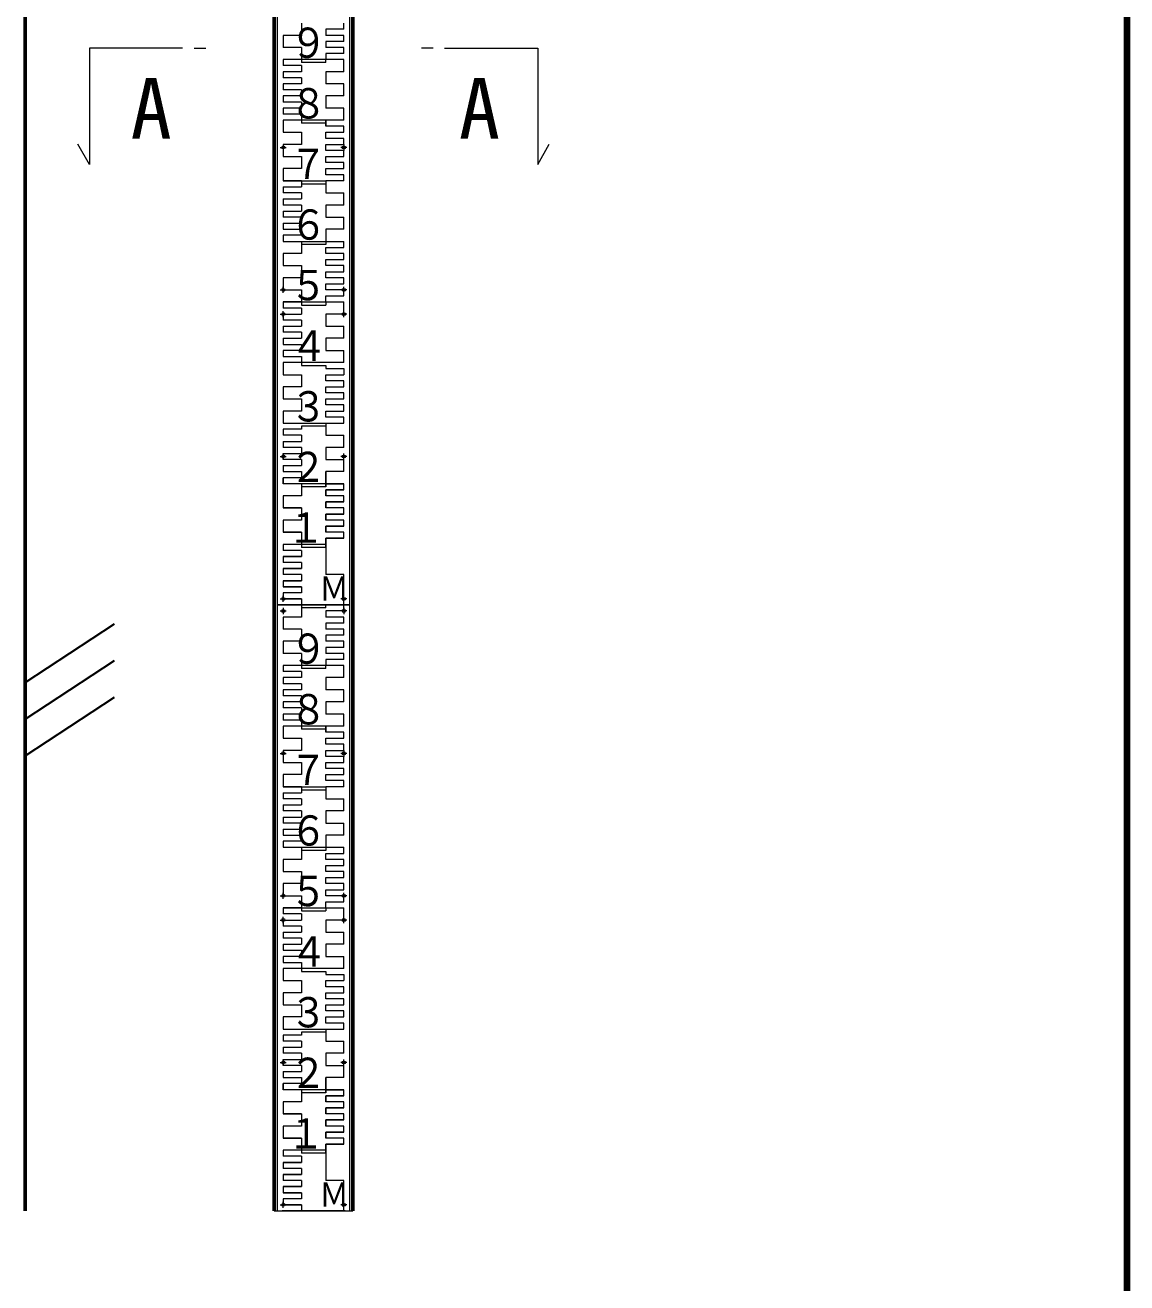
# Model space of a CAD drawing. Header units: millimetres. Extents: x 247104 to 392283, y -100044 to 25995.
# Drawn here: x 332803 to 341899, y -6129 to 4249 of the extents above; entities that cross this region are included whole.
import ezdxf

# ---------------------------------------------------------------- set-up
doc = ezdxf.new("R2010")
doc.units = ezdxf.units.MM
doc.header["$LTSCALE"] = 100
for name, color, linetype, lineweight in [('D-STR', 1, 'Continuous', 50), ('D-STR-HTXT', 7, 'Continuous', 13), ('D-STR-STR1', 2, 'Continuous', 13), ('D-STR-STRB', 4, 'Continuous', 13), ('D-STR-TXT', 7, 'Continuous', 13), ('D-TTL', 2, 'Continuous', 140)]:
    doc.layers.add(name, color=color, linetype=linetype, lineweight=lineweight)
doc.styles.add('GO1', font='MS Gothic.ttf', dxfattribs={"width": 0.9})
doc.styles.add('MS ゴシック', font='MS Gothic.ttf')

msp = doc.modelspace()

# ---------------------------------------------------------------- linework, layer by layer
at = {"layer": 'D-STR'}
for p, q in [((334859.4, 9464.9), (334859.4, -5535.1)), ((335509.4, 9464.9), (335509.4, -5535.1))]:
    msp.add_line(p, q, dxfattribs=at)
at = {"layer": 'D-STR', "lineweight": 13}
msp.add_line((334859.4, -5535.1), (335509.4, -5535.1), dxfattribs=at)
at = {"layer": 'D-STR-HTXT'}
for p, q in [((334198.1, 4059.5), (334294.1, 4059.5)), ((336170.7, 4059.5), (336074.7, 4059.5))]:
    msp.add_line(p, q, dxfattribs=at)
for points in [[(334102.1, 4059.5), (333334.1, 4059.5), (333334.1, 3099.5), (333238.1, 3265.7)], [(336266.7, 4059.5), (337034.7, 4059.5), (337034.7, 3099.5), (337130.7, 3265.7)]]:
    msp.add_lwpolyline(points, dxfattribs=at)
at = {"layer": 'D-STR-STR1', "lineweight": 13}
for p, q in [((334884.4, 4464.9), (334884.4, -535.1)), ((335484.4, -535.1), (335484.4, 4464.9)), ((335084.4, 4264.9), (335084.4, 4164.9)), ((335434.4, 4214.9), (335434.4, 4264.9)), ((334934.4, 4164.9), (334934.4, 4064.9)), ((335084.4, 4164.9), (334934.4, 4164.9)), ((335284.4, 4214.9), (335284.4, 4164.9)), ((335434.4, 4214.9), (335284.4, 4214.9)), ((335434.4, 4164.9), (335284.4, 4164.9)), ((335434.4, 4114.9), (335434.4, 4164.9)), ((335084.4, 4064.9), (334934.4, 4064.9)), ((335084.4, 4064.9), (335084.4, 3939.9)), ((335284.4, 4114.9), (335284.4, 4064.9)), ((335434.4, 4114.9), (335284.4, 4114.9)), ((335434.4, 4064.9), (335284.4, 4064.9)), ((335434.4, 4014.9), (335434.4, 4064.9)), ((334934.4, 3964.9), (334934.4, 3914.9)), ((335084.4, 3964.9), (334934.4, 3964.9)), ((335284.4, 3964.9), (335084.4, 3964.9)), ((335284.4, 4014.9), (335284.4, 3964.9)), ((335434.4, 4014.9), (335284.4, 4014.9)), ((335284.4, 3939.9), (335284.4, 3964.9)), ((335434.4, 3964.9), (335284.4, 3964.9)), ((335434.4, 3864.9), (335434.4, 3964.9)), ((335084.4, 3914.9), (334934.4, 3914.9)), ((334934.4, 3864.9), (334934.4, 3814.9)), ((335084.4, 3864.9), (334934.4, 3864.9)), ((335284.4, 3939.9), (335084.4, 3939.9)), ((335084.4, 3914.9), (335084.4, 3864.9)), ((335284.4, 3864.9), (335284.4, 3764.9)), ((335434.4, 3864.9), (335284.4, 3864.9)), ((335084.4, 3814.9), (334934.4, 3814.9)), ((334934.4, 3764.9), (334934.4, 3714.9)), ((335084.4, 3764.9), (334934.4, 3764.9)), ((335084.4, 3814.9), (335084.4, 3764.9)), ((335434.4, 3764.9), (335284.4, 3764.9)), ((335434.4, 3664.9), (335434.4, 3764.9)), ((335084.4, 3714.9), (334934.4, 3714.9)), ((334934.4, 3664.9), (334934.4, 3614.9)), ((335084.4, 3664.9), (334934.4, 3664.9)), ((335084.4, 3714.9), (335084.4, 3664.9)), ((335284.4, 3664.9), (335284.4, 3564.9)), ((335434.4, 3664.9), (335284.4, 3664.9)), ((335084.4, 3614.9), (334934.4, 3614.9)), ((334934.4, 3564.9), (334934.4, 3514.9)), ((335084.4, 3564.9), (334934.4, 3564.9)), ((335084.4, 3614.9), (335084.4, 3564.9)), ((335434.4, 3564.9), (335284.4, 3564.9)), ((335434.4, 3464.9), (335434.4, 3564.9)), ((335084.4, 3514.9), (334934.4, 3514.9)), ((334934.4, 3464.9), (334934.4, 3364.9)), ((335434.4, 3464.9), (334934.4, 3464.9)), ((335084.4, 3514.9), (335084.4, 3439.9)), ((335284.4, 3439.9), (335084.4, 3439.9)), ((335284.4, 3464.9), (335284.4, 3414.9)), ((335284.4, 3414.9), (335284.4, 3464.9)), ((334934.4, 3364.9), (335084.4, 3364.9)), ((335084.4, 3364.9), (335084.4, 3264.9)), ((335434.4, 3414.9), (335284.4, 3414.9)), ((335284.4, 3314.9), (335284.4, 3364.9)), ((335284.4, 3364.9), (335434.4, 3364.9)), ((335434.4, 3364.9), (335434.4, 3414.9)), ((334909.4, 3239.9), (334959.4, 3239.9)), ((334934.4, 3264.9), (334934.4, 3164.9)), ((334934.4, 3264.9), (334934.4, 3214.9)), ((335084.4, 3264.9), (334934.4, 3264.9)), ((335434.4, 3314.9), (335284.4, 3314.9)), ((335284.4, 3214.9), (335284.4, 3264.9)), ((335284.4, 3264.9), (335434.4, 3264.9)), ((335459.4, 3239.9), (335409.4, 3239.9)), ((335434.4, 3264.9), (335434.4, 3314.9)), ((335434.4, 3264.9), (335434.4, 3214.9)), ((334934.4, 3164.9), (335084.4, 3164.9)), ((335084.4, 3164.9), (335084.4, 3064.9)), ((335434.4, 3214.9), (335284.4, 3214.9)), ((335284.4, 3114.9), (335284.4, 3164.9)), ((335284.4, 3164.9), (335434.4, 3164.9)), ((335434.4, 3114.9), (335284.4, 3114.9)), ((335434.4, 3164.9), (335434.4, 3214.9)), ((335434.4, 3064.9), (335434.4, 3114.9)), ((334934.4, 3064.9), (334934.4, 2964.9)), ((335084.4, 3064.9), (334934.4, 3064.9)), ((335284.4, 3014.9), (335284.4, 3064.9)), ((335284.4, 3064.9), (335434.4, 3064.9)), ((335434.4, 3014.9), (335284.4, 3014.9)), ((335434.4, 2964.9), (335434.4, 3014.9)), ((335084.4, 2964.9), (334934.4, 2964.9)), ((334934.4, 2964.9), (335284.4, 2964.9)), ((334934.4, 2914.9), (334934.4, 2864.9)), ((334934.4, 2914.9), (335084.4, 2914.9)), ((335084.4, 2964.9), (335084.4, 2914.9)), ((335084.4, 2939.9), (335284.4, 2939.9)), ((335284.4, 2964.9), (335284.4, 2864.9)), ((335434.4, 2964.9), (335284.4, 2964.9)), ((335084.4, 2864.9), (334934.4, 2864.9)), ((334934.4, 2814.9), (334934.4, 2764.9)), ((334934.4, 2814.9), (335084.4, 2814.9)), ((335084.4, 2864.9), (335084.4, 2814.9)), ((335284.4, 2864.9), (335434.4, 2864.9)), ((335434.4, 2764.9), (335434.4, 2864.9)), ((335084.4, 2764.9), (334934.4, 2764.9)), ((334934.4, 2714.9), (334934.4, 2664.9)), ((334934.4, 2714.9), (335084.4, 2714.9)), ((335084.4, 2764.9), (335084.4, 2714.9)), ((335284.4, 2764.9), (335284.4, 2664.9)), ((335434.4, 2764.9), (335284.4, 2764.9)), ((335084.4, 2664.9), (334934.4, 2664.9)), ((334934.4, 2614.9), (334934.4, 2564.9)), ((334934.4, 2614.9), (335084.4, 2614.9)), ((335084.4, 2664.9), (335084.4, 2614.9)), ((335284.4, 2664.9), (335434.4, 2664.9)), ((335434.4, 2564.9), (335434.4, 2664.9)), ((334934.4, 2564.9), (335084.4, 2564.9)), ((334934.4, 2514.9), (334934.4, 2464.9)), ((335084.4, 2514.9), (334934.4, 2514.9)), ((335084.4, 2564.9), (335084.4, 2514.9)), ((335284.4, 2564.9), (335284.4, 2464.9)), ((335284.4, 2564.9), (335284.4, 2464.9)), ((335434.4, 2564.9), (335284.4, 2564.9)), ((334934.4, 2464.9), (335084.4, 2464.9)), ((334934.4, 2464.9), (335434.4, 2464.9)), ((335084.4, 2464.9), (335084.4, 2364.9)), ((335284.4, 2439.9), (335084.4, 2439.9)), ((335284.4, 2464.9), (335284.4, 2439.9)), ((335284.4, 2464.9), (335284.4, 2439.9)), ((335284.4, 2364.9), (335284.4, 2414.9)), ((335284.4, 2364.9), (335284.4, 2414.9)), ((335284.4, 2414.9), (335434.4, 2414.9)), ((335284.4, 2414.9), (335434.4, 2414.9)), ((335434.4, 2414.9), (335434.4, 2464.9)), ((334934.4, 2364.9), (334934.4, 2264.9)), ((335084.4, 2364.9), (334934.4, 2364.9)), ((335434.4, 2364.9), (335284.4, 2364.9)), ((335284.4, 2264.9), (335284.4, 2314.9)), ((335284.4, 2314.9), (335434.4, 2314.9)), ((335434.4, 2314.9), (335434.4, 2364.9)), ((334934.4, 2264.9), (335084.4, 2264.9)), ((335084.4, 2264.9), (335084.4, 2164.9)), ((335434.4, 2264.9), (335284.4, 2264.9)), ((335284.4, 2164.9), (335284.4, 2214.9)), ((335284.4, 2214.9), (335434.4, 2214.9)), ((335434.4, 2214.9), (335434.4, 2264.9)), ((334934.4, 2164.9), (334934.4, 2064.9)), ((335084.4, 2164.9), (334934.4, 2164.9)), ((334934.4, 2039.9), (334934.4, 2089.9)), ((335434.4, 2164.9), (335284.4, 2164.9)), ((335284.4, 2064.9), (335284.4, 2114.9)), ((335284.4, 2114.9), (335434.4, 2114.9)), ((335434.4, 2114.9), (335434.4, 2164.9)), ((335434.4, 2039.9), (335434.4, 2089.9)), ((334909.4, 2064.9), (334959.4, 2064.9)), ((334934.4, 2064.9), (335084.4, 2064.9)), ((335084.4, 2064.9), (335084.4, 1964.9)), ((335434.4, 2064.9), (335284.4, 2064.9)), ((335284.4, 1964.9), (335284.4, 2014.9)), ((335284.4, 2014.9), (335434.4, 2014.9)), ((335459.4, 2064.9), (335409.4, 2064.9)), ((335434.4, 2014.9), (335434.4, 2064.9)), ((334934.4, 1964.9), (334934.4, 1914.9)), ((335084.4, 1964.9), (334934.4, 1964.9)), ((334934.4, 1964.9), (335434.4, 1964.9)), ((335084.4, 1914.9), (334934.4, 1914.9)), ((334934.4, 1839.9), (334934.4, 1889.9)), ((335084.4, 1964.9), (335084.4, 1939.9)), ((335084.4, 1939.9), (335284.4, 1939.9)), ((335084.4, 1914.9), (335084.4, 1864.9)), ((335284.4, 1964.9), (335284.4, 1939.9)), ((335434.4, 1864.9), (335434.4, 1964.9)), ((335434.4, 1839.9), (335434.4, 1889.9)), ((334909.4, 1864.9), (334959.4, 1864.9)), ((334934.4, 1864.9), (334934.4, 1814.9)), ((334934.4, 1864.9), (335084.4, 1864.9)), ((335084.4, 1814.9), (334934.4, 1814.9)), ((334934.4, 1764.9), (334934.4, 1714.9)), ((334934.4, 1764.9), (335084.4, 1764.9)), ((335084.4, 1814.9), (335084.4, 1764.9)), ((335284.4, 1864.9), (335284.4, 1764.9)), ((335434.4, 1864.9), (335284.4, 1864.9)), ((335284.4, 1764.9), (335434.4, 1764.9)), ((335459.4, 1864.9), (335409.4, 1864.9)), ((335434.4, 1664.9), (335434.4, 1764.9)), ((335084.4, 1714.9), (334934.4, 1714.9)), ((334934.4, 1664.9), (334934.4, 1614.9)), ((334934.4, 1664.9), (335084.4, 1664.9)), ((335084.4, 1714.9), (335084.4, 1664.9)), ((335284.4, 1664.9), (335284.4, 1564.9)), ((335434.4, 1664.9), (335284.4, 1664.9)), ((334934.4, 1614.9), (335084.4, 1614.9)), ((334934.4, 1564.9), (334934.4, 1514.9)), ((335084.4, 1564.9), (334934.4, 1564.9)), ((335084.4, 1614.9), (335084.4, 1564.9)), ((335284.4, 1564.9), (335434.4, 1564.9)), ((335434.4, 1464.9), (335434.4, 1564.9)), ((334934.4, 1514.9), (335084.4, 1514.9)), ((334934.4, 1464.9), (334934.4, 1364.9)), ((335434.4, 1464.9), (334934.4, 1464.9)), ((335084.4, 1514.9), (335084.4, 1464.9)), ((335084.4, 1464.9), (335084.4, 1439.9)), ((334934.4, 1364.9), (335084.4, 1364.9)), ((335084.4, 1439.9), (335284.4, 1439.9)), ((335084.4, 1364.9), (335084.4, 1264.9)), ((335284.4, 1439.9), (335284.4, 1414.9)), ((335284.4, 1439.9), (335284.4, 1414.9)), ((335284.4, 1414.9), (335434.4, 1414.9)), ((335284.4, 1314.9), (335284.4, 1364.9)), ((335284.4, 1364.9), (335434.4, 1364.9)), ((335434.4, 1414.9), (335434.4, 1364.9)), ((334934.4, 1264.9), (334934.4, 1164.9)), ((335084.4, 1264.9), (334934.4, 1264.9)), ((335434.4, 1314.9), (335284.4, 1314.9)), ((335284.4, 1214.9), (335284.4, 1264.9)), ((335284.4, 1264.9), (335434.4, 1264.9)), ((335434.4, 1264.9), (335434.4, 1314.9)), ((334934.4, 1164.9), (335084.4, 1164.9)), ((335084.4, 1164.9), (335084.4, 1064.9)), ((335434.4, 1214.9), (335284.4, 1214.9)), ((335284.4, 1114.9), (335284.4, 1164.9)), ((335284.4, 1164.9), (335434.4, 1164.9)), ((335434.4, 1164.9), (335434.4, 1214.9)), ((334934.4, 1064.9), (334934.4, 964.9)), ((335084.4, 1064.9), (334934.4, 1064.9)), ((335434.4, 1114.9), (335284.4, 1114.9)), ((335284.4, 1014.9), (335284.4, 1064.9)), ((335284.4, 1064.9), (335434.4, 1064.9)), ((335434.4, 1064.9), (335434.4, 1114.9)), ((334934.4, 964.9), (335284.4, 964.9)), ((335084.4, 939.9), (335084.4, 914.9)), ((335284.4, 939.9), (335084.4, 939.9)), ((335434.4, 1014.9), (335284.4, 1014.9)), ((335284.4, 964.9), (335434.4, 964.9)), ((335284.4, 964.9), (335284.4, 864.9)), ((335284.4, 964.9), (335284.4, 939.9)), ((335434.4, 964.9), (335434.4, 1014.9)), ((334934.4, 914.9), (334934.4, 864.9)), ((335084.4, 914.9), (334934.4, 914.9)), ((335084.4, 864.9), (334934.4, 864.9)), ((335084.4, 864.9), (335084.4, 814.9)), ((335284.4, 864.9), (335434.4, 864.9)), ((335434.4, 764.9), (335434.4, 864.9)), ((334934.4, 814.9), (334934.4, 764.9)), ((334934.4, 814.9), (335084.4, 814.9)), ((335084.4, 764.9), (334934.4, 764.9)), ((335084.4, 764.9), (335084.4, 714.9)), ((335284.4, 764.9), (335284.4, 664.9)), ((335434.4, 764.9), (335284.4, 764.9)), ((334909.4, 689.9), (334959.4, 689.9)), ((334934.4, 714.9), (334934.4, 664.9)), ((334934.4, 664.9), (334934.4, 714.9)), ((334934.4, 714.9), (335084.4, 714.9)), ((335084.4, 664.9), (334934.4, 664.9)), ((335084.4, 664.9), (335084.4, 614.9)), ((335284.4, 664.9), (335434.4, 664.9)), ((335459.4, 689.9), (335409.4, 689.9)), ((335434.4, 664.9), (335434.4, 714.9)), ((335434.4, 564.9), (335434.4, 664.9)), ((334934.4, 614.9), (334934.4, 564.9)), ((334934.4, 614.9), (335084.4, 614.9)), ((334934.4, 564.9), (335084.4, 564.9)), ((335084.4, 564.9), (335084.4, 514.9)), ((335284.4, 439.9), (335284.4, 564.9)), ((335284.4, 564.9), (335284.4, 464.9)), ((335434.4, 564.9), (335284.4, 564.9)), ((334934.4, 464.9), (334934.4, 514.9)), ((334934.4, 514.9), (334934.4, 464.9)), ((335084.4, 514.9), (334934.4, 514.9)), ((335434.4, 464.9), (334934.4, 464.9)), ((335084.4, 464.9), (335084.4, 364.9)), ((335084.4, 464.9), (335084.4, 364.9)), ((335284.4, 439.9), (335084.4, 439.9)), ((335284.4, 464.9), (335284.4, 439.9)), ((335284.4, 464.9), (335434.4, 464.9)), ((335434.4, 414.9), (335434.4, 464.9)), ((335434.4, 414.9), (335434.4, 464.9)), ((334934.4, 364.9), (334934.4, 264.9)), ((334934.4, 364.9), (334934.4, 264.9)), ((335084.4, 364.9), (334934.4, 364.9)), ((335084.4, 364.9), (334934.4, 364.9)), ((335284.4, 414.9), (335284.4, 364.9)), ((335284.4, 364.9), (335284.4, 414.9)), ((335434.4, 414.9), (335284.4, 414.9)), ((335284.4, 414.9), (335434.4, 414.9)), ((335434.4, 364.9), (335284.4, 364.9)), ((335434.4, 364.9), (335284.4, 364.9)), ((335284.4, 314.9), (335284.4, 264.9)), ((335284.4, 264.9), (335284.4, 314.9)), ((335434.4, 314.9), (335284.4, 314.9)), ((335284.4, 314.9), (335434.4, 314.9)), ((335434.4, 314.9), (335434.4, 364.9)), ((335434.4, 314.9), (335434.4, 364.9)), ((335084.4, 264.9), (334934.4, 264.9)), ((334934.4, 264.9), (335084.4, 264.9)), ((335084.4, 264.9), (335084.4, 164.9)), ((335084.4, 264.9), (335084.4, 164.9)), ((335434.4, 264.9), (335284.4, 264.9)), ((335434.4, 264.9), (335284.4, 264.9)), ((335284.4, 214.9), (335284.4, 164.9)), ((335284.4, 164.9), (335284.4, 214.9)), ((335434.4, 214.9), (335284.4, 214.9)), ((335284.4, 214.9), (335434.4, 214.9)), ((335434.4, 214.9), (335434.4, 264.9)), ((335434.4, 214.9), (335434.4, 264.9)), ((334934.4, 164.9), (334934.4, 64.9)), ((334934.4, 164.9), (334934.4, 64.9)), ((335084.4, 164.9), (334934.4, 164.9)), ((335084.4, 164.9), (334934.4, 164.9)), ((335434.4, 164.9), (335284.4, 164.9)), ((335434.4, 164.9), (335284.4, 164.9)), ((335284.4, 114.9), (335284.4, 64.9)), ((335284.4, 64.9), (335284.4, 114.9)), ((335434.4, 114.9), (335284.4, 114.9)), ((335284.4, 114.9), (335434.4, 114.9)), ((335434.4, 114.9), (335434.4, 164.9)), ((335434.4, 114.9), (335434.4, 164.9)), ((335084.4, 64.9), (334934.4, 64.9)), ((334934.4, 64.9), (335084.4, 64.9)), ((335084.4, 64.9), (335084.4, -60.1)), ((335084.4, 64.9), (335084.4, -35.1)), ((335434.4, 64.9), (335284.4, 64.9)), ((335434.4, 64.9), (335284.4, 64.9)), ((335284.4, 14.9), (335284.4, -285.1)), ((335284.4, -35.1), (335284.4, 14.9)), ((335434.4, 14.9), (335284.4, 14.9)), ((335284.4, 14.9), (335434.4, 14.9)), ((335434.4, 14.9), (335434.4, 64.9)), ((335434.4, 14.9), (335434.4, 64.9)), ((334934.4, -35.1), (334934.4, -85.1)), ((334934.4, -35.1), (334934.4, -85.1)), ((335084.4, -35.1), (334934.4, -35.1)), ((335084.4, -35.1), (334934.4, -35.1)), ((335084.4, -85.1), (334934.4, -85.1)), ((335084.4, -85.1), (334934.4, -85.1)), ((335084.4, -35.1), (335084.4, -60.1)), ((335284.4, -35.1), (335084.4, -35.1)), ((335284.4, -60.1), (335084.4, -60.1)), ((335084.4, -85.1), (335084.4, -135.1)), ((335084.4, -85.1), (335084.4, -135.1)), ((335284.4, -60.1), (335284.4, -35.1)), ((334934.4, -135.1), (334934.4, -185.1)), ((334934.4, -135.1), (334934.4, -185.1)), ((335084.4, -135.1), (334934.4, -135.1)), ((334934.4, -135.1), (335084.4, -135.1)), ((335084.4, -185.1), (334934.4, -185.1)), ((335084.4, -185.1), (334934.4, -185.1)), ((335084.4, -185.1), (335084.4, -235.1)), ((335084.4, -185.1), (335084.4, -235.1)), ((334934.4, -235.1), (334934.4, -285.1)), ((334934.4, -235.1), (334934.4, -285.1)), ((335084.4, -235.1), (334934.4, -235.1)), ((334934.4, -235.1), (335084.4, -235.1)), ((335084.4, -285.1), (334934.4, -285.1)), ((335084.4, -285.1), (334934.4, -285.1)), ((335084.4, -285.1), (335084.4, -335.1)), ((335084.4, -285.1), (335084.4, -335.1)), ((335434.4, -285.1), (335284.4, -285.1)), ((335434.4, -535.1), (335434.4, -285.1)), ((334934.4, -335.1), (334934.4, -385.1)), ((334934.4, -335.1), (334934.4, -385.1)), ((335084.4, -335.1), (334934.4, -335.1)), ((334934.4, -335.1), (335084.4, -335.1)), ((335084.4, -385.1), (334934.4, -385.1)), ((334934.4, -385.1), (335084.4, -385.1)), ((335084.4, -385.1), (335084.4, -435.1)), ((335084.4, -385.1), (335084.4, -435.1)), ((334884.4, -485.1), (334884.4, -535.1)), ((334909.4, -485.1), (334959.4, -485.1)), ((334934.4, -435.1), (334934.4, -485.1)), ((334934.4, -435.1), (334934.4, -485.1)), ((335084.4, -435.1), (334934.4, -435.1)), ((335084.4, -435.1), (334934.4, -435.1)), ((334934.4, -510.1), (334934.4, -460.1)), ((335084.4, -485.1), (334934.4, -485.1)), ((334934.4, -485.1), (335084.4, -485.1)), ((335084.4, -485.1), (335084.4, -535.1)), ((335084.4, -485.1), (335084.4, -535.1)), ((335459.4, -485.1), (335409.4, -485.1)), ((335434.4, -510.1), (335434.4, -460.1)), ((334884.4, -535.1), (334934.4, -535.1)), ((334884.4, -535.1), (335484.4, -535.1)), ((335484.4, -535.1), (334884.4, -535.1)), ((334884.4, -535.1), (334884.4, -5535.1)), ((334909.4, -585.1), (334959.4, -585.1)), ((335444.4, -535.1), (334924.4, -535.1)), ((334934.4, -560.1), (334934.4, -610.1)), ((335084.4, -535.1), (335084.4, -635.1)), ((335284.4, -560.1), (335084.4, -560.1)), ((335284.4, -560.1), (335284.4, -535.1)), ((335284.4, -585.1), (335284.4, -635.1)), ((335434.4, -585.1), (335284.4, -585.1)), ((335459.4, -585.1), (335409.4, -585.1)), ((335434.4, -585.1), (335434.4, -535.1)), ((335484.4, -535.1), (335434.4, -535.1)), ((335434.4, -560.1), (335434.4, -610.1)), ((335484.4, -5535.1), (335484.4, -535.1)), ((335084.4, -635.1), (334934.4, -635.1)), ((334934.4, -635.1), (334934.4, -735.1)), ((335434.4, -635.1), (335284.4, -635.1)), ((335434.4, -685.1), (335284.4, -685.1)), ((335284.4, -685.1), (335284.4, -735.1)), ((335434.4, -685.1), (335434.4, -635.1)), ((335084.4, -735.1), (334934.4, -735.1)), ((335084.4, -735.1), (335084.4, -835.1)), ((335434.4, -735.1), (335284.4, -735.1)), ((335284.4, -785.1), (335284.4, -835.1)), ((335434.4, -785.1), (335284.4, -785.1)), ((335434.4, -785.1), (335434.4, -735.1)), ((334934.4, -835.1), (334934.4, -935.1)), ((335084.4, -835.1), (334934.4, -835.1)), ((335434.4, -835.1), (335284.4, -835.1)), ((335284.4, -885.1), (335284.4, -935.1)), ((335434.4, -885.1), (335284.4, -885.1)), ((335434.4, -885.1), (335434.4, -835.1)), ((335084.4, -935.1), (334934.4, -935.1)), ((334934.4, -1035.1), (334934.4, -1085.1)), ((335084.4, -1035.1), (334934.4, -1035.1)), ((335084.4, -935.1), (335084.4, -1060.1)), ((335284.4, -1035.1), (335084.4, -1035.1)), ((335434.4, -935.1), (335284.4, -935.1)), ((335284.4, -985.1), (335284.4, -1035.1)), ((335434.4, -985.1), (335284.4, -985.1)), ((335284.4, -1060.1), (335284.4, -1035.1)), ((335434.4, -1035.1), (335284.4, -1035.1)), ((335434.4, -985.1), (335434.4, -935.1)), ((335434.4, -1135.1), (335434.4, -1035.1)), ((335084.4, -1085.1), (334934.4, -1085.1)), ((334934.4, -1135.1), (334934.4, -1185.1)), ((335084.4, -1135.1), (334934.4, -1135.1)), ((335284.4, -1060.1), (335084.4, -1060.1)), ((335084.4, -1085.1), (335084.4, -1135.1)), ((335284.4, -1135.1), (335284.4, -1235.1)), ((335434.4, -1135.1), (335284.4, -1135.1)), ((335084.4, -1185.1), (334934.4, -1185.1)), ((334934.4, -1235.1), (334934.4, -1285.1)), ((335084.4, -1235.1), (334934.4, -1235.1)), ((335084.4, -1185.1), (335084.4, -1235.1)), ((335434.4, -1235.1), (335284.4, -1235.1)), ((335434.4, -1335.1), (335434.4, -1235.1)), ((335084.4, -1285.1), (334934.4, -1285.1)), ((334934.4, -1335.1), (334934.4, -1385.1)), ((335084.4, -1335.1), (334934.4, -1335.1)), ((335084.4, -1285.1), (335084.4, -1335.1)), ((335284.4, -1335.1), (335284.4, -1435.1)), ((335434.4, -1335.1), (335284.4, -1335.1)), ((335084.4, -1385.1), (334934.4, -1385.1)), ((334934.4, -1435.1), (334934.4, -1485.1)), ((335084.4, -1435.1), (334934.4, -1435.1)), ((335084.4, -1385.1), (335084.4, -1435.1)), ((335434.4, -1435.1), (335284.4, -1435.1)), ((335434.4, -1535.1), (335434.4, -1435.1)), ((335084.4, -1485.1), (334934.4, -1485.1)), ((334934.4, -1535.1), (334934.4, -1635.1)), ((335434.4, -1535.1), (334934.4, -1535.1)), ((335084.4, -1485.1), (335084.4, -1560.1)), ((335284.4, -1535.1), (335284.4, -1585.1)), ((335284.4, -1585.1), (335284.4, -1535.1)), ((334934.4, -1635.1), (335084.4, -1635.1)), ((335284.4, -1560.1), (335084.4, -1560.1)), ((335084.4, -1635.1), (335084.4, -1735.1)), ((335434.4, -1585.1), (335284.4, -1585.1)), ((335284.4, -1685.1), (335284.4, -1635.1)), ((335284.4, -1635.1), (335434.4, -1635.1)), ((335434.4, -1635.1), (335434.4, -1585.1)), ((334909.4, -1760.1), (334959.4, -1760.1)), ((334934.4, -1735.1), (334934.4, -1835.1)), ((334934.4, -1735.1), (334934.4, -1785.1)), ((335084.4, -1735.1), (334934.4, -1735.1)), ((335434.4, -1685.1), (335284.4, -1685.1)), ((335284.4, -1785.1), (335284.4, -1735.1)), ((335284.4, -1735.1), (335434.4, -1735.1)), ((335459.4, -1760.1), (335409.4, -1760.1)), ((335434.4, -1735.1), (335434.4, -1685.1)), ((335434.4, -1735.1), (335434.4, -1785.1)), ((334934.4, -1835.1), (335084.4, -1835.1)), ((335084.4, -1835.1), (335084.4, -1935.1)), ((335434.4, -1785.1), (335284.4, -1785.1)), ((335284.4, -1885.1), (335284.4, -1835.1)), ((335284.4, -1835.1), (335434.4, -1835.1)), ((335434.4, -1835.1), (335434.4, -1785.1)), ((334934.4, -1935.1), (334934.4, -2035.1)), ((335084.4, -1935.1), (334934.4, -1935.1)), ((335434.4, -1885.1), (335284.4, -1885.1)), ((335284.4, -1985.1), (335284.4, -1935.1)), ((335284.4, -1935.1), (335434.4, -1935.1)), ((335434.4, -1935.1), (335434.4, -1885.1)), ((335084.4, -2035.1), (334934.4, -2035.1)), ((334934.4, -2035.1), (335284.4, -2035.1)), ((335084.4, -2035.1), (335084.4, -2085.1)), ((335084.4, -2060.1), (335284.4, -2060.1)), ((335434.4, -1985.1), (335284.4, -1985.1)), ((335284.4, -2035.1), (335284.4, -2135.1)), ((335434.4, -2035.1), (335284.4, -2035.1)), ((335434.4, -2035.1), (335434.4, -1985.1)), ((334934.4, -2085.1), (334934.4, -2135.1)), ((334934.4, -2085.1), (335084.4, -2085.1)), ((335084.4, -2135.1), (334934.4, -2135.1)), ((335084.4, -2135.1), (335084.4, -2185.1)), ((335284.4, -2135.1), (335434.4, -2135.1)), ((335434.4, -2235.1), (335434.4, -2135.1)), ((334934.4, -2185.1), (334934.4, -2235.1)), ((334934.4, -2185.1), (335084.4, -2185.1)), ((335084.4, -2235.1), (334934.4, -2235.1)), ((335084.4, -2235.1), (335084.4, -2285.1)), ((335284.4, -2235.1), (335284.4, -2335.1)), ((335434.4, -2235.1), (335284.4, -2235.1)), ((334934.4, -2285.1), (334934.4, -2335.1)), ((334934.4, -2285.1), (335084.4, -2285.1)), ((335084.4, -2335.1), (334934.4, -2335.1)), ((334934.4, -2385.1), (334934.4, -2435.1)), ((334934.4, -2385.1), (335084.4, -2385.1)), ((335084.4, -2335.1), (335084.4, -2385.1)), ((335284.4, -2335.1), (335434.4, -2335.1)), ((335434.4, -2435.1), (335434.4, -2335.1)), ((334934.4, -2435.1), (335084.4, -2435.1)), ((334934.4, -2485.1), (334934.4, -2535.1)), ((335084.4, -2485.1), (334934.4, -2485.1)), ((335084.4, -2435.1), (335084.4, -2485.1)), ((335284.4, -2435.1), (335284.4, -2535.1)), ((335284.4, -2435.1), (335284.4, -2535.1)), ((335434.4, -2435.1), (335284.4, -2435.1)), ((334934.4, -2535.1), (335084.4, -2535.1)), ((334934.4, -2535.1), (335434.4, -2535.1)), ((335084.4, -2535.1), (335084.4, -2635.1)), ((335284.4, -2560.1), (335084.4, -2560.1)), ((335284.4, -2535.1), (335284.4, -2560.1)), ((335284.4, -2535.1), (335284.4, -2560.1)), ((335284.4, -2635.1), (335284.4, -2585.1)), ((335284.4, -2635.1), (335284.4, -2585.1)), ((335284.4, -2585.1), (335434.4, -2585.1)), ((335284.4, -2585.1), (335434.4, -2585.1)), ((335434.4, -2585.1), (335434.4, -2535.1)), ((334934.4, -2635.1), (334934.4, -2735.1)), ((335084.4, -2635.1), (334934.4, -2635.1)), ((335434.4, -2635.1), (335284.4, -2635.1)), ((335284.4, -2735.1), (335284.4, -2685.1)), ((335284.4, -2685.1), (335434.4, -2685.1)), ((335434.4, -2685.1), (335434.4, -2635.1)), ((334934.4, -2735.1), (335084.4, -2735.1)), ((335084.4, -2735.1), (335084.4, -2835.1)), ((335434.4, -2735.1), (335284.4, -2735.1)), ((335284.4, -2835.1), (335284.4, -2785.1)), ((335284.4, -2785.1), (335434.4, -2785.1)), ((335434.4, -2785.1), (335434.4, -2735.1)), ((334934.4, -2835.1), (334934.4, -2935.1)), ((335084.4, -2835.1), (334934.4, -2835.1)), ((335434.4, -2835.1), (335284.4, -2835.1)), ((335284.4, -2935.1), (335284.4, -2885.1)), ((335284.4, -2885.1), (335434.4, -2885.1)), ((335434.4, -2885.1), (335434.4, -2835.1)), ((334909.4, -2935.1), (334959.4, -2935.1)), ((334934.4, -2960.1), (334934.4, -2910.1)), ((334934.4, -2935.1), (335084.4, -2935.1)), ((335084.4, -2935.1), (335084.4, -3035.1)), ((335434.4, -2935.1), (335284.4, -2935.1)), ((335284.4, -3035.1), (335284.4, -2985.1)), ((335284.4, -2985.1), (335434.4, -2985.1)), ((335459.4, -2935.1), (335409.4, -2935.1)), ((335434.4, -2960.1), (335434.4, -2910.1)), ((335434.4, -2985.1), (335434.4, -2935.1)), ((334934.4, -3035.1), (334934.4, -3085.1)), ((335084.4, -3035.1), (334934.4, -3035.1)), ((334934.4, -3035.1), (335434.4, -3035.1)), ((335084.4, -3085.1), (334934.4, -3085.1)), ((334934.4, -3160.1), (334934.4, -3110.1)), ((335084.4, -3035.1), (335084.4, -3060.1)), ((335084.4, -3060.1), (335284.4, -3060.1)), ((335084.4, -3085.1), (335084.4, -3135.1)), ((335284.4, -3035.1), (335284.4, -3060.1)), ((335434.4, -3135.1), (335434.4, -3035.1)), ((335434.4, -3160.1), (335434.4, -3110.1)), ((334909.4, -3135.1), (334959.4, -3135.1)), ((334934.4, -3135.1), (334934.4, -3185.1)), ((334934.4, -3135.1), (335084.4, -3135.1)), ((335084.4, -3185.1), (334934.4, -3185.1)), ((335084.4, -3185.1), (335084.4, -3235.1)), ((335284.4, -3135.1), (335284.4, -3235.1)), ((335434.4, -3135.1), (335284.4, -3135.1)), ((335459.4, -3135.1), (335409.4, -3135.1)), ((334934.4, -3235.1), (334934.4, -3285.1)), ((334934.4, -3235.1), (335084.4, -3235.1)), ((335084.4, -3285.1), (334934.4, -3285.1)), ((335084.4, -3285.1), (335084.4, -3335.1)), ((335284.4, -3235.1), (335434.4, -3235.1)), ((335434.4, -3335.1), (335434.4, -3235.1)), ((334934.4, -3335.1), (334934.4, -3385.1)), ((334934.4, -3335.1), (335084.4, -3335.1)), ((334934.4, -3385.1), (335084.4, -3385.1)), ((335084.4, -3385.1), (335084.4, -3435.1)), ((335284.4, -3335.1), (335284.4, -3435.1)), ((335434.4, -3335.1), (335284.4, -3335.1)), ((334934.4, -3435.1), (334934.4, -3485.1)), ((335084.4, -3435.1), (334934.4, -3435.1)), ((334934.4, -3485.1), (335084.4, -3485.1)), ((335084.4, -3485.1), (335084.4, -3535.1)), ((335284.4, -3435.1), (335434.4, -3435.1)), ((335434.4, -3535.1), (335434.4, -3435.1)), ((334934.4, -3535.1), (334934.4, -3635.1)), ((335434.4, -3535.1), (334934.4, -3535.1)), ((335084.4, -3535.1), (335084.4, -3560.1)), ((335084.4, -3560.1), (335284.4, -3560.1)), ((335284.4, -3560.1), (335284.4, -3585.1)), ((335284.4, -3560.1), (335284.4, -3585.1)), ((335284.4, -3585.1), (335434.4, -3585.1)), ((335434.4, -3585.1), (335434.4, -3635.1)), ((334934.4, -3635.1), (335084.4, -3635.1)), ((334934.4, -3735.1), (334934.4, -3835.1)), ((335084.4, -3735.1), (334934.4, -3735.1)), ((335084.4, -3635.1), (335084.4, -3735.1)), ((335284.4, -3685.1), (335284.4, -3635.1)), ((335284.4, -3635.1), (335434.4, -3635.1)), ((335434.4, -3685.1), (335284.4, -3685.1)), ((335284.4, -3785.1), (335284.4, -3735.1)), ((335284.4, -3735.1), (335434.4, -3735.1)), ((335434.4, -3735.1), (335434.4, -3685.1)), ((334934.4, -3835.1), (335084.4, -3835.1)), ((335084.4, -3835.1), (335084.4, -3935.1)), ((335434.4, -3785.1), (335284.4, -3785.1)), ((335284.4, -3885.1), (335284.4, -3835.1)), ((335284.4, -3835.1), (335434.4, -3835.1)), ((335434.4, -3835.1), (335434.4, -3785.1)), ((334934.4, -3935.1), (334934.4, -4035.1)), ((335084.4, -3935.1), (334934.4, -3935.1)), ((335434.4, -3885.1), (335284.4, -3885.1)), ((335284.4, -3985.1), (335284.4, -3935.1)), ((335284.4, -3935.1), (335434.4, -3935.1)), ((335434.4, -3935.1), (335434.4, -3885.1)), ((334934.4, -4035.1), (335284.4, -4035.1)), ((335434.4, -3985.1), (335284.4, -3985.1)), ((335284.4, -4035.1), (335434.4, -4035.1)), ((335284.4, -4035.1), (335284.4, -4135.1)), ((335284.4, -4035.1), (335284.4, -4060.1)), ((335434.4, -4035.1), (335434.4, -3985.1)), ((334934.4, -4085.1), (334934.4, -4135.1)), ((335084.4, -4085.1), (334934.4, -4085.1)), ((335084.4, -4135.1), (334934.4, -4135.1)), ((335084.4, -4060.1), (335084.4, -4085.1)), ((335284.4, -4060.1), (335084.4, -4060.1)), ((335084.4, -4135.1), (335084.4, -4185.1)), ((335284.4, -4135.1), (335434.4, -4135.1)), ((335434.4, -4235.1), (335434.4, -4135.1)), ((334934.4, -4185.1), (334934.4, -4235.1)), ((334934.4, -4185.1), (335084.4, -4185.1)), ((335084.4, -4235.1), (334934.4, -4235.1)), ((335084.4, -4235.1), (335084.4, -4285.1)), ((335284.4, -4235.1), (335284.4, -4335.1)), ((335434.4, -4235.1), (335284.4, -4235.1)), ((334909.4, -4310.1), (334959.4, -4310.1)), ((334934.4, -4285.1), (334934.4, -4335.1)), ((334934.4, -4335.1), (334934.4, -4285.1)), ((334934.4, -4285.1), (335084.4, -4285.1)), ((335084.4, -4335.1), (334934.4, -4335.1)), ((335084.4, -4335.1), (335084.4, -4385.1)), ((335284.4, -4335.1), (335434.4, -4335.1)), ((335459.4, -4310.1), (335409.4, -4310.1)), ((335434.4, -4335.1), (335434.4, -4285.1)), ((335434.4, -4435.1), (335434.4, -4335.1)), ((334934.4, -4385.1), (334934.4, -4435.1)), ((334934.4, -4385.1), (335084.4, -4385.1)), ((334934.4, -4435.1), (335084.4, -4435.1)), ((335084.4, -4435.1), (335084.4, -4485.1)), ((335284.4, -4560.1), (335284.4, -4435.1)), ((335284.4, -4435.1), (335284.4, -4535.1)), ((335434.4, -4435.1), (335284.4, -4435.1)), ((334934.4, -4535.1), (334934.4, -4485.1)), ((334934.4, -4485.1), (334934.4, -4535.1)), ((335084.4, -4485.1), (334934.4, -4485.1)), ((335434.4, -4535.1), (334934.4, -4535.1)), ((335084.4, -4535.1), (335084.4, -4635.1)), ((335084.4, -4535.1), (335084.4, -4635.1)), ((335284.4, -4560.1), (335084.4, -4560.1)), ((335284.4, -4535.1), (335284.4, -4560.1)), ((335284.4, -4535.1), (335434.4, -4535.1)), ((335434.4, -4585.1), (335434.4, -4535.1)), ((335434.4, -4585.1), (335434.4, -4535.1)), ((334934.4, -4635.1), (334934.4, -4735.1)), ((334934.4, -4635.1), (334934.4, -4735.1)), ((335084.4, -4635.1), (334934.4, -4635.1)), ((335084.4, -4635.1), (334934.4, -4635.1)), ((335284.4, -4585.1), (335284.4, -4635.1)), ((335284.4, -4635.1), (335284.4, -4585.1)), ((335434.4, -4585.1), (335284.4, -4585.1)), ((335284.4, -4585.1), (335434.4, -4585.1)), ((335434.4, -4635.1), (335284.4, -4635.1)), ((335434.4, -4635.1), (335284.4, -4635.1)), ((335434.4, -4685.1), (335434.4, -4635.1)), ((335434.4, -4685.1), (335434.4, -4635.1)), ((335084.4, -4735.1), (334934.4, -4735.1)), ((334934.4, -4735.1), (335084.4, -4735.1)), ((335084.4, -4735.1), (335084.4, -4835.1)), ((335084.4, -4735.1), (335084.4, -4835.1)), ((335284.4, -4685.1), (335284.4, -4735.1)), ((335284.4, -4735.1), (335284.4, -4685.1)), ((335434.4, -4685.1), (335284.4, -4685.1)), ((335284.4, -4685.1), (335434.4, -4685.1)), ((335434.4, -4735.1), (335284.4, -4735.1)), ((335434.4, -4735.1), (335284.4, -4735.1)), ((335434.4, -4785.1), (335434.4, -4735.1)), ((335434.4, -4785.1), (335434.4, -4735.1)), ((334934.4, -4835.1), (334934.4, -4935.1)), ((334934.4, -4835.1), (334934.4, -4935.1)), ((335084.4, -4835.1), (334934.4, -4835.1)), ((335084.4, -4835.1), (334934.4, -4835.1)), ((335284.4, -4785.1), (335284.4, -4835.1)), ((335284.4, -4835.1), (335284.4, -4785.1)), ((335434.4, -4785.1), (335284.4, -4785.1)), ((335284.4, -4785.1), (335434.4, -4785.1)), ((335434.4, -4835.1), (335284.4, -4835.1)), ((335434.4, -4835.1), (335284.4, -4835.1)), ((335434.4, -4885.1), (335434.4, -4835.1)), ((335434.4, -4885.1), (335434.4, -4835.1)), ((335084.4, -4935.1), (334934.4, -4935.1)), ((334934.4, -4935.1), (335084.4, -4935.1)), ((335084.4, -4935.1), (335084.4, -5060.1)), ((335084.4, -4935.1), (335084.4, -5035.1)), ((335284.4, -4885.1), (335284.4, -4935.1)), ((335284.4, -4935.1), (335284.4, -4885.1)), ((335434.4, -4885.1), (335284.4, -4885.1)), ((335284.4, -4885.1), (335434.4, -4885.1)), ((335434.4, -4935.1), (335284.4, -4935.1)), ((335434.4, -4935.1), (335284.4, -4935.1)), ((335434.4, -4985.1), (335434.4, -4935.1)), ((335434.4, -4985.1), (335434.4, -4935.1)), ((334934.4, -5035.1), (334934.4, -5085.1)), ((334934.4, -5035.1), (334934.4, -5085.1)), ((335084.4, -5035.1), (334934.4, -5035.1)), ((335084.4, -5035.1), (334934.4, -5035.1)), ((335084.4, -5085.1), (334934.4, -5085.1)), ((335084.4, -5085.1), (334934.4, -5085.1)), ((335084.4, -5035.1), (335084.4, -5060.1)), ((335284.4, -5035.1), (335084.4, -5035.1)), ((335284.4, -5060.1), (335084.4, -5060.1)), ((335084.4, -5085.1), (335084.4, -5135.1)), ((335084.4, -5085.1), (335084.4, -5135.1)), ((335284.4, -4985.1), (335284.4, -5285.1)), ((335284.4, -5035.1), (335284.4, -4985.1)), ((335434.4, -4985.1), (335284.4, -4985.1)), ((335284.4, -4985.1), (335434.4, -4985.1)), ((335284.4, -5060.1), (335284.4, -5035.1)), ((334934.4, -5135.1), (334934.4, -5185.1)), ((334934.4, -5135.1), (334934.4, -5185.1)), ((335084.4, -5135.1), (334934.4, -5135.1)), ((334934.4, -5135.1), (335084.4, -5135.1)), ((335084.4, -5185.1), (334934.4, -5185.1)), ((335084.4, -5185.1), (334934.4, -5185.1)), ((335084.4, -5185.1), (335084.4, -5235.1)), ((335084.4, -5185.1), (335084.4, -5235.1)), ((334934.4, -5235.1), (334934.4, -5285.1)), ((334934.4, -5235.1), (334934.4, -5285.1)), ((335084.4, -5235.1), (334934.4, -5235.1)), ((334934.4, -5235.1), (335084.4, -5235.1)), ((335084.4, -5285.1), (334934.4, -5285.1)), ((335084.4, -5285.1), (334934.4, -5285.1)), ((335084.4, -5285.1), (335084.4, -5335.1)), ((335084.4, -5285.1), (335084.4, -5335.1)), ((335434.4, -5285.1), (335284.4, -5285.1)), ((335434.4, -5535.1), (335434.4, -5285.1)), ((334934.4, -5335.1), (334934.4, -5385.1)), ((334934.4, -5335.1), (334934.4, -5385.1)), ((335084.4, -5335.1), (334934.4, -5335.1)), ((334934.4, -5335.1), (335084.4, -5335.1)), ((335084.4, -5385.1), (334934.4, -5385.1)), ((334934.4, -5385.1), (335084.4, -5385.1)), ((335084.4, -5385.1), (335084.4, -5435.1)), ((335084.4, -5385.1), (335084.4, -5435.1)), ((334884.4, -5485.1), (334884.4, -5535.1)), ((334909.4, -5485.1), (334959.4, -5485.1)), ((334934.4, -5435.1), (334934.4, -5485.1)), ((334934.4, -5435.1), (334934.4, -5485.1)), ((335084.4, -5435.1), (334934.4, -5435.1)), ((335084.4, -5435.1), (334934.4, -5435.1)), ((334934.4, -5510.1), (334934.4, -5460.1)), ((335084.4, -5485.1), (334934.4, -5485.1)), ((334934.4, -5485.1), (335084.4, -5485.1)), ((335084.4, -5485.1), (335084.4, -5535.1)), ((335084.4, -5485.1), (335084.4, -5535.1)), ((335459.4, -5485.1), (335409.4, -5485.1)), ((335434.4, -5510.1), (335434.4, -5460.1)), ((334884.4, -5535.1), (335484.4, -5535.1)), ((334884.4, -5535.1), (334934.4, -5535.1)), ((335444.4, -5535.1), (334924.4, -5535.1))]:
    msp.add_line(p, q, dxfattribs=at)
at = {"layer": 'D-STR-STR1', "lineweight": -2}
for p, q in [((332803.2, -1175.5), (333542.1, -691.4)), ((332803.2, -1477.8), (333542.1, -993.8)), ((332803.2, -1780.2), (333542.1, -1296.1))]:
    msp.add_line(p, q, dxfattribs=at)
at = {"layer": 'D-STR-STR1', "lineweight": 13}
for centre in [(334934.4, 3239.9), (335434.4, 3239.9), (334934.4, 2064.9), (335434.4, 2064.9), (334934.4, 1864.9), (335434.4, 1864.9), (334934.4, 689.9), (335434.4, 689.9), (334934.4, -485.1), (335434.4, -485.1), (334934.4, -585.1), (335434.4, -585.1), (334934.4, -1760.1), (335434.4, -1760.1), (334934.4, -2935.1), (335434.4, -2935.1), (334934.4, -3135.1), (335434.4, -3135.1), (334934.4, -4310.1), (335434.4, -4310.1), (334934.4, -5485.1), (335434.4, -5485.1)]:
    msp.add_circle(centre, 12.5, dxfattribs=at)
at = {"layer": 'D-STR-STRB', "lineweight": 50}
msp.add_line((332803.2, 11089.9), (332803.2, -5535.1), dxfattribs=at)
at = {"layer": 'D-TTL'}
msp.add_line((341899, 23795), (341899, -31205), dxfattribs=at)

# ---------------------------------------------------------------- texts
at = {"layer": 'D-STR-STR1', "lineweight": 13, "style": 'GO1', "width": 0.9}
for s, height, p in [('９', 250, (334989.4, 3978.9)), ('８', 250, (334988.4, 3478.9)), ('７', 250, (334988.4, 2978.9)), ('６', 250, (334988.4, 2478.9)), ('５', 250, (334988.4, 1978.9)), ('４', 250, (334992.4, 1478.9)), ('３', 250, (334989.4, 978.9)), ('２', 250, (334986.3, 478.9)), ('１', 250, (334967, -21.1)), ('Ｍ', 200, (335231.3, -500.3)), ('９', 250, (334989.4, -1021.1)), ('８', 250, (334988.4, -1521.1)), ('７', 250, (334988.4, -2021.1)), ('６', 250, (334988.4, -2521.1)), ('５', 250, (334988.4, -3021.1)), ('４', 250, (334992.4, -3521.1)), ('３', 250, (334989.4, -4021.1)), ('２', 250, (334986.3, -4521.1)), ('１', 250, (334967, -5021.1)), ('Ｍ', 200, (335231.3, -5500.3))]:
    msp.add_text(s, height=height, dxfattribs=at).set_placement(p)
at = {"layer": 'D-STR-TXT', "style": 'MS ゴシック'}
for p in [(333673.3, 3313.5), (336383.7, 3313.5)]:
    msp.add_text('A', height=500, dxfattribs=at).set_placement(p)

doc.saveas('drawing.dxf')
